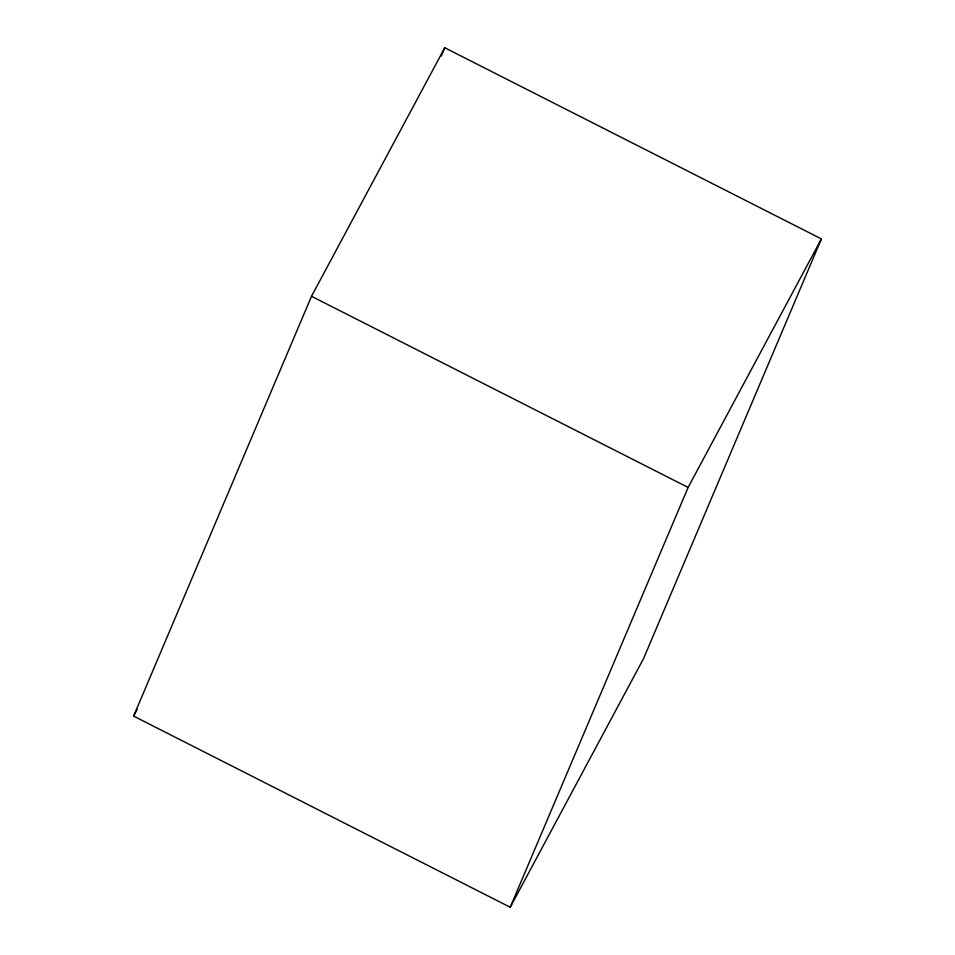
<?xml version="1.0" encoding="UTF-8"?>
<svg xmlns="http://www.w3.org/2000/svg" width="955" height="955" viewBox="0 0 955 955"><rect width="100%" height="100%" fill="white"/><g stroke="black" fill="none" stroke-linecap="round" stroke-linejoin="round"><path stroke-width="1.43" d="M133.616 716.095L311.497 296.289L444.767 47.75L821.384 238.905L643.503 658.711L510.233 907.25L133.616 716.095L137.15 709.517M441.282 55.987L444.767 47.75M510.233 907.25L688.113 487.444L821.384 238.905M311.497 296.289L688.113 487.444"/></g></svg>
